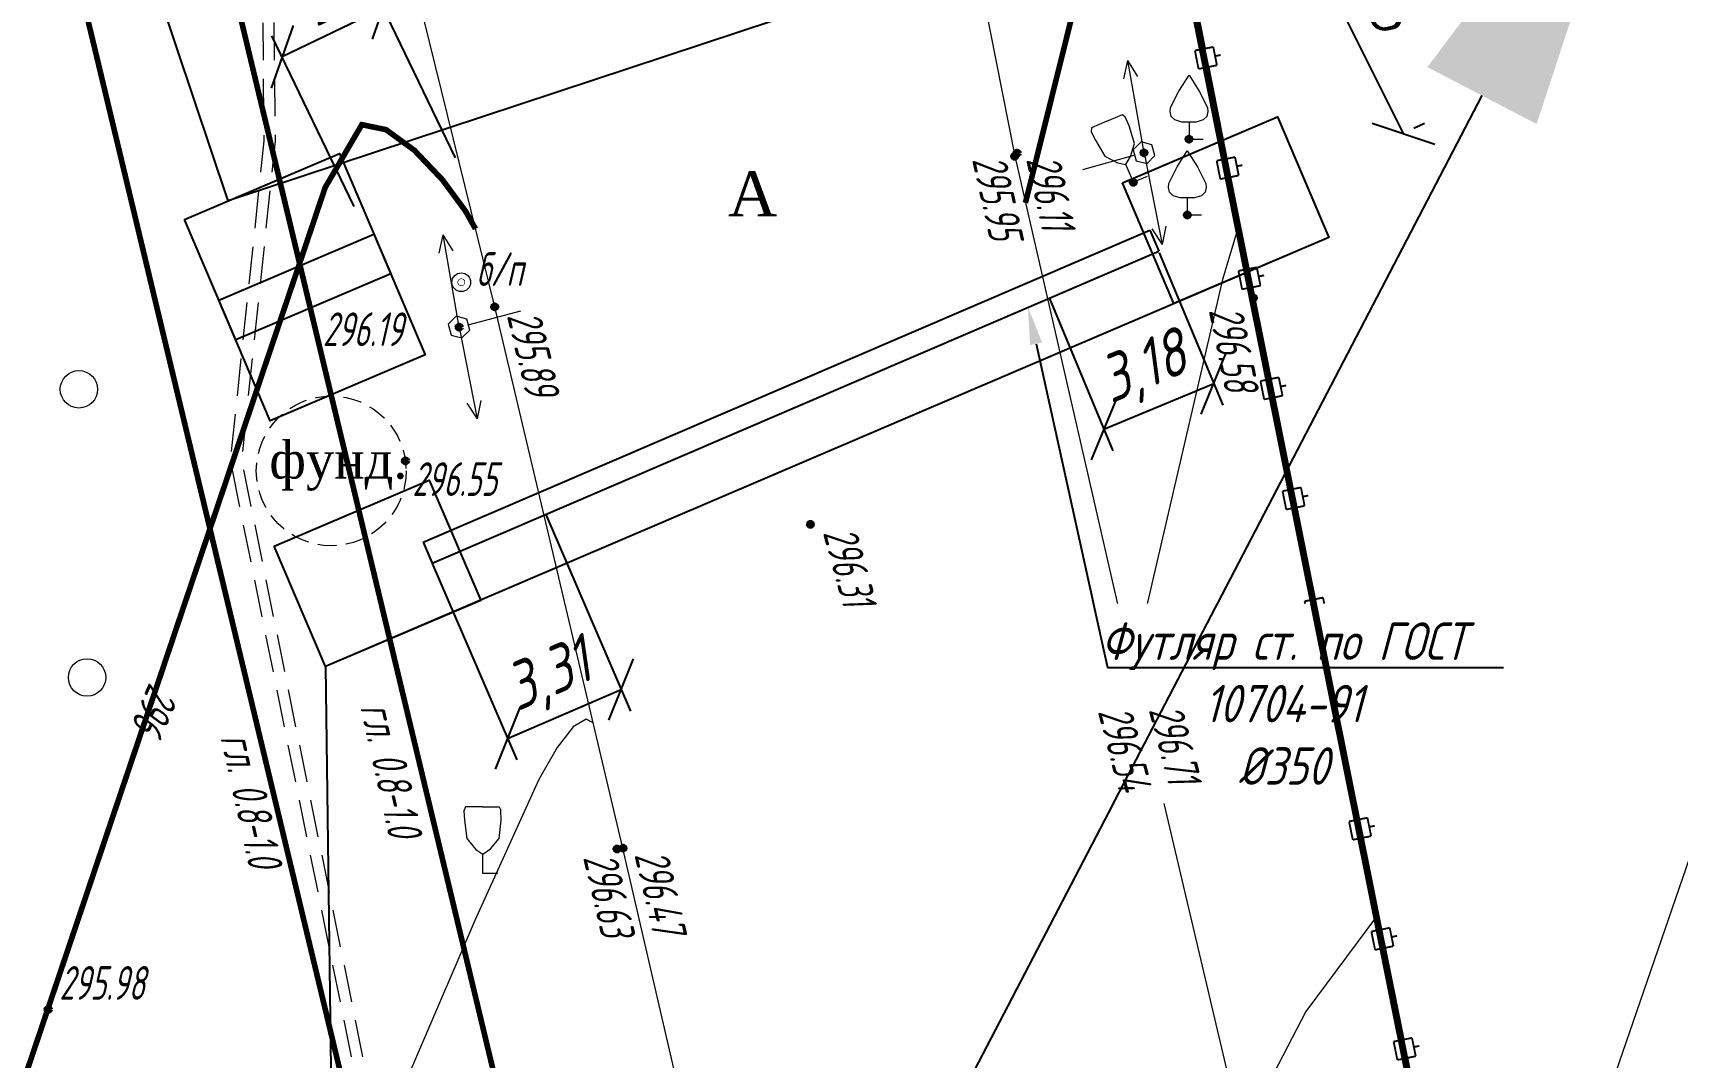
# Model space of a CAD drawing. Header units: metres. Extents: x 0 to 3282, y 0 to 1671.
# Drawn here: x 2087.04 to 2130.94, y 1303.75 to 1331.11 of the extents above; entities that cross this region are included whole.
import ezdxf
from ezdxf import colors
from ezdxf.entities.mleader import LeaderData, LeaderLine
from ezdxf.math import Vec2, Vec3

# ---------------------------------------------------------------- set-up
doc = ezdxf.new("R2010")
doc.units = ezdxf.units.M
doc.set_wipeout_variables(frame=1)
doc.linetypes.add('DASHED', pattern=[0.75, 0.5, -0.25])
doc.linetypes.add('DASHEDX2', pattern=[1.5, 1, -0.5])
for name, color, linetype, lineweight, transparency in [('31252100', 7, 'Continuous', 18, 0.65), ('51478210', 7, 'Continuous', 18, 0.65), ('51478610', 7, 'Continuous', 18, 0.65), ('71133200', 7, 'Continuous', 18, 0.65), ('71133300', 7, 'Continuous', 18, 0.65), ('82212100', 7, 'Continuous', 18, 0.65), ('CONTOURS-LABEL', 7, 'Continuous', 18, 0.65), ('GEO_POINTS', 7, 'Continuous', 18, 0.65), ('Otm', 7, 'Continuous', 18, 0.65), ('R_Поверхность4_CNT-MAJ', 7, 'Continuous', 18, 0.65), ('R_Поверхность4_CNT-MIN', 7, 'Continuous', 18, 0.65), ('R_Поверхность5_CNT-MAJ', 7, 'Continuous', 18, 0.65), ('R_Поверхность5_CNT-MIN', 7, 'Continuous', 18, 0.65), ('Sit', 7, 'Continuous', 18, 0.65), ('Text', 7, 'Continuous', 18, 0.65), ('Text_com', 7, 'Continuous', 18, 0.65), ('Us_znak', 7, 'Continuous', 18, 0.65)]:
    doc.layers.add(name, color=color, linetype=linetype, lineweight=lineweight, transparency=transparency)
doc.layers.add('НВ текст', color=213, linetype='Continuous', lineweight=13)
doc.styles.add('eskd', font='ESKD1.shx', dxfattribs={"width": 1.2, "oblique": 15})
doc.styles.get("Standard").update_dxf_attribs({"font": 'GOST_0.TTF', "oblique": 15})
doc.styles.add('style1', font='times.ttf', dxfattribs={"height": 1})
doc.linetypes.add('ПОДЗ_ЛИНИИ_СВЯЗИ', pattern='A,4.8,-0.2,[133,ltypeshp.shx,S=0.2,R=0,X=-0.2,Y=0],-0.2,4.8,-2', length=12)
doc.dimstyles.new('ISO-25', dxfattribs={"dimtxt": 2.5, "dimasz": 2.5, "dimexe": 1.25, "dimexo": 0.625, "dimtad": 1, "dimtxsty": 'Standard', "dimcen": 2.5, "dimadec": 0, "dimazin": 0, "dimtfac": 1, "dimtmove": 0, "dimatfit": 3, "dimfxl": 1, "dimarcsym": 0})
picture_1 = doc.add_image_def('image1.png', size_in_pixel=(630, 728))

# ---------------------------------------------------------------- blocks, each defined once
blk = doc.blocks.new('51478210')
for p, q in [((0.04899359573661854, 0.5110835899811494), (0.04899359573661854, 3.41108358998115)), ((-0.2510066929383727, 0.5170675899811492), (-0.551006692938373, -0.002547410018850726)), ((0.3489933070616269, 0.5170675899811492), (-0.2510066929383727, 0.5170675899811492)), ((0, 0.04999999999999982), (0.1000000000000001, 0.04999999999999982)), ((0, -0.04999999999999982), (0, 0.04999999999999982)), ((0.1000000000000001, 0.04999999999999982), (0.1000000000000001, -0.04999999999999982)), ((0.6489933070616272, -0.002547410018850726), (0.3489933070616269, 0.5170675899811492)), ((-0.551006692938373, -0.002547410018850726), (-0.2510066929383727, -0.5221634100188508)), ((-0.2510066929383727, -0.5221634100188508), (0.3489933070616269, -0.5221634100188508)), ((0.1000000000000001, -0.04999999999999982), (0, -0.04999999999999982)), ((0.3489933070616269, -0.5221634100188508), (0.6489933070616272, -0.002547410018850726))]:
    blk.add_line(p, q)
at = {"style": 'eskd', "oblique": 14.99997778074544}
blk.add_attdef('Z', (1.219461307061627, -0.8717234100188507), '', height=2, dxfattribs=at)
blk = doc.blocks.new('51478610')
at = {"style": 'eskd', "oblique": 14.99997778074544}
blk.add_attdef('Z', (1.107963238972067, -0.7778486796127226), '', height=2, dxfattribs=at)
at = {"color": 7}
blk.add_wipeout([(0.5, 0.04924570167858211), (0.4807852804032304, 0.14584462033754608), (0.4430942521080563, 0.23683881202754353), (0.3883753601944888, 0.31873142099205864), (0.3187314209920586, 0.3883753601944888), (0.2368388120275438, 0.4430942521080563), (0.1458446203375463, 0.48078528040323043), (0.04924570167858211, 0.5), (-0.04924570167858211, 0.5), (-0.1458446203375461, 0.48078528040323043), (-0.2368388120275435, 0.4430942521080563), (-0.3187314209920586, 0.3883753601944888), (-0.388375360194489, 0.3187314209920584), (-0.4430942521080565, 0.2368388120275433), (-0.4807852804032304, 0.14584462033754564), (-0.5, 0.049245701678581666), (-0.5, -0.049245701678582776), (-0.4807852804032302, -0.14584462033754697), (-0.4430942521080559, -0.23683881202754442), (-0.3883753601944884, -0.3187314209920593), (-0.3187314209920578, -0.3883753601944897), (-0.2368388120275426, -0.443094252108057), (-0.145844620337545, -0.4807852804032309), (-0.04924570167858078, -0.5000000000000001), (0.04924570167858366, -0.4999999999999998), (0.1458446203375476, -0.48078528040323), (0.2368388120275451, -0.4430942521080554), (0.31873142099206, -0.3883753601944877), (0.3883753601944901, -0.3187314209920571), (0.4430942521080572, -0.23683881202754176), (0.4807852804032311, -0.14584462033754408), (0.5, -0.04924570167857989)], dxfattribs=at)
at = {"color": 7, "const_width": 0.375}
blk.add_lwpolyline([(0.01250000000000018, 0.01250000000000018, 0.9999999999999999), (-0.01250000000000018, -0.01250000000000018, 0.9999999999999999), (0.01250000000000018, 0.01250000000000018)], format="xyb", close=True, dxfattribs=at)
blk.add_circle((0, 0), 0.5)
blk = doc.blocks.new('71133200')
for p, q in [((-0.9241449999999998, 3.560442), (-1.024145, 3.360442)), ((-0.02414499999999986, 3.560442), (-0.9241449999999998, 3.560442)), ((-0.02414499999999986, 3.560442), (0.875855, 3.560442)), ((0.875855, 3.560442), (0.9581639999999996, 3.395824)), ((-1.024145, 3.360442), (-0.977382, 2.864397)), ((-0.977382, 2.864397), (-0.8618989999999997, 1.88241)), ((0.8618990000000002, 1.88241), (0.9759740000000008, 2.864397)), ((0.9759740000000008, 2.864397), (0.9581639999999996, 3.395824)), ((-0.8618989999999997, 1.88241), (-0.3746159999999996, 1.28565)), ((0.4013749999999998, 1.321765000000001), (0.8618990000000002, 1.88241)), ((-0.3746159999999996, 1.28565), (0, 1.039723)), ((0, 1.039723), (0.4013749999999998, 1.321765000000001)), ((0, 0), (0, 1.039723)), ((0.7999999999999998, 0), (0, 0))]:
    blk.add_line(p, q)
at = {"style": 'eskd', "oblique": 14.99997778074544}
blk.add_attdef('Z', (1.873004, -0.2393559999999995), '', height=2, dxfattribs=at)
blk = doc.blocks.new('71133300')
for p, q in [((0, 0.9100000000000001), (0, 0)), ((0, 0), (0.7600000000000016, 0))]:
    blk.add_line(p, q)
blk.add_lwpolyline([(0, 0.9100000000000001), (-0.384999999999998, 0.9100000000000001), (-0.759999999999998, 1.03), (-0.9499999999999993, 1.21), (-1.009999999999998, 1.470000000000001), (-0.9899999999999984, 1.69), (-0.5399999999999991, 2.569999999999999), (0, 3.42), (0.5400000000000027, 2.569999999999999), (0.990000000000002, 1.69), (1.010000000000002, 1.470000000000001), (0.9500000000000011, 1.21), (0.7600000000000016, 1.03), (0.3850000000000016, 0.9100000000000001)], close=True)
at = {"style": 'eskd', "oblique": 15}
blk.add_attdef('Z', (1.770349589240578, -0.6904754853755968), '', height=2, dxfattribs=at)
blk = doc.blocks.new('31252100a')
blk.add_circle((0, 0), 1)
blk = doc.blocks.new('NAPR')
at = {"layer": 'Us_znak', "color": 0, "linetype": 'Continuous', "lineweight": -2}
for p, q in [((-0.190689736049535, 2.037790713467984), (0, 2.5)), ((0.1889376125436684, 2.037071734972415), (0, 2.500000000007276))]:
    blk.add_line(p, q, dxfattribs=at)
blk.add_lwpolyline([(0, 0), (0, 2.5)], dxfattribs=at)
blk = doc.blocks.new('*U92')
at = {"layer": '82212100', "linetype": 'Continuous', "ltscale": 0.5}
for points in [[(5192529.796207331, 4968935.040714191, 1), (5192529.805895425, 4968934.991661761, 1)], [(5192530.377492953, 4968932.097568421, 1), (5192530.387181047, 4968932.04851599, 1)], [(5192530.958778575, 4968929.15442265, 1), (5192530.968466669, 4968929.10537022, 1)], [(5192531.547182607, 4968926.212693791, 1), (5192531.557016389, 4968926.16367036, 1)], [(5192532.137209624, 4968923.271287984, 1), (5192532.147043407, 4968923.222264553, 1)], [(5192532.727236641, 4968920.329882178, 1), (5192532.737070424, 4968920.280858747, 1)], [(5192533.318436982, 4968917.388712814, 1), (5192533.328357682, 4968917.3397069, 1)], [(5192533.913678946, 4968914.448357902, 1), (5192533.923599645, 4968914.399351988, 1)], [(5192534.508920911, 4968911.50800299, 1), (5192534.51884161, 4968911.458997075, 1)], [(5192535.104162876, 4968908.567648079, 1), (5192535.114083576, 4968908.518642165, 1)]]:
    blk.add_hatch(color=256, dxfattribs=at).paths.add_polyline_path(points, flags=0)
for points in [[(5192529.752610912, 4968935.261450127, 0.1, 0.1, 0), (5192529.53765999, 4968936.34978239, 0.1, 0.1, 0), (5192530.914453664, 4968936.545561765, 0, 0, 0)], [(5192530.333896534, 4968932.318304357, 0.1, 0.1, 0), (5192529.849491849, 4968934.770925832, 0.1, 0.1, 0)], [(5192530.915182156, 4968929.375158587, 0.1, 0.1, 0), (5192530.430777472, 4968931.827780061, 0.1, 0.1, 0)], [(5192531.502930583, 4968926.433299229, 0.1, 0.1, 0), (5192531.06670392, 4968928.6079787, 0.1, 0.1, 0), (5192531.012063093, 4968928.884634292, 0, 0, 0)], [(5192532.092957601, 4968923.491893423, 0.1, 0.1, 0), (5192531.60126842, 4968925.943064928, 0.1, 0.1, 0)], [(5192532.682984618, 4968920.550487616, 0.1, 0.1, 0), (5192532.191295438, 4968923.001659121, 0.1, 0.1, 0)], [(5192533.273793838, 4968917.609239436, 0.1, 0.1, 0), (5192533.18451203, 4968918.05027051, 0.1, 0.1, 0), (5192532.781322454, 4968920.060253316, 0, 0, 0)], [(5192533.869035803, 4968914.668884525, 0.1, 0.1, 0), (5192533.373000832, 4968917.119180284, 0.1, 0.1, 0)], [(5192534.464277768, 4968911.728529613, 0.1, 0.1, 0), (5192533.968242797, 4968914.178825373, 0.1, 0.1, 0)], [(5192535.059519731, 4968908.788174703, 0.1, 0.1, 0), (5192534.563484761, 4968911.238470462, 0.1, 0.1, 0)], [(5192535.654761696, 4968905.847819791, 0.1, 0.1, 0), (5192535.158726726, 4968908.298115551, 0.1, 0.1, 0)]]:
    blk.add_lwpolyline(points, format="xyseb", dxfattribs=at)
at = {"layer": '82212100', "linetype": 'Continuous', "ltscale": 0.5, "const_width": 0.05}
for points in [[(5192529.507348762, 4968935.213009655), (5192529.997873058, 4968935.309890592)], [(5192529.604229699, 4968934.72248536), (5192529.507348762, 4968935.213009655)], [(5192529.997873058, 4968935.309890592), (5192530.094753995, 4968934.819366297)], [(5192530.046313526, 4968935.064628445), (5192530.193470814, 4968935.093692726)], [(5192530.094753995, 4968934.819366297), (5192529.604229699, 4968934.72248536)], [(5192530.088634384, 4968932.269863885), (5192530.57915868, 4968932.366744822)], [(5192530.57915868, 4968932.366744822), (5192530.676039617, 4968931.876220526)], [(5192530.185515321, 4968931.779339589), (5192530.088634384, 4968932.269863885)], [(5192530.676039617, 4968931.876220526), (5192530.185515321, 4968931.779339589)], [(5192530.627599148, 4968932.121482674), (5192530.774756436, 4968932.150546955)], [(5192530.669920006, 4968929.326718114), (5192531.160444302, 4968929.423599051)], [(5192530.766800943, 4968928.836193819), (5192530.669920006, 4968929.326718114)], [(5192531.160444302, 4968929.423599051), (5192531.257325239, 4968928.933074756)], [(5192531.257325239, 4968928.933074756), (5192530.766800943, 4968928.836193819)], [(5192531.20888477, 4968929.178336903), (5192531.356042058, 4968929.207401184)], [(5192531.257813429, 4968926.384130308), (5192531.748047731, 4968926.482468144)], [(5192531.356151265, 4968925.893896007), (5192531.257813429, 4968926.384130308)], [(5192531.748047731, 4968926.482468144), (5192531.846385567, 4968925.992233843)], [(5192531.797216648, 4968926.237350994), (5192531.944286939, 4968926.266852344)], [(5192531.846385567, 4968925.992233843), (5192531.356151265, 4968925.893896007)], [(5192531.847840447, 4968923.442724502), (5192532.338074748, 4968923.541062337)], [(5192532.338074748, 4968923.541062337), (5192532.436412584, 4968923.050828036)], [(5192531.946178283, 4968922.9524902), (5192531.847840447, 4968923.442724502)], [(5192532.387243666, 4968923.295945187), (5192532.534313956, 4968923.325446538)], [(5192532.436412584, 4968923.050828036), (5192531.946178283, 4968922.9524902)], [(5192532.437867464, 4968920.501318695), (5192532.928101765, 4968920.599656531)], [(5192532.536205299, 4968920.011084394), (5192532.437867464, 4968920.501318695)], [(5192532.928101765, 4968920.599656531), (5192533.026439601, 4968920.109422229)], [(5192533.026439601, 4968920.109422229), (5192532.536205299, 4968920.011084394)], [(5192532.977270682, 4968920.35453938), (5192533.124340973, 4968920.384040731)], [(5192533.028764259, 4968917.559635935), (5192533.51882341, 4968917.65884293)], [(5192533.127971253, 4968917.069576784), (5192533.028764259, 4968917.559635935)], [(5192533.51882341, 4968917.65884293), (5192533.618030405, 4968917.168783778)], [(5192533.568426908, 4968917.413813354), (5192533.715444653, 4968917.443575452)], [(5192533.618030405, 4968917.168783778), (5192533.127971253, 4968917.069576784)], [(5192533.624006223, 4968914.619281024), (5192534.114065374, 4968914.718488018)], [(5192533.723213217, 4968914.129221872), (5192533.624006223, 4968914.619281024)], [(5192534.114065374, 4968914.718488018), (5192534.213272369, 4968914.228428867)], [(5192534.163668872, 4968914.473458442), (5192534.310686617, 4968914.50322054)], [(5192534.213272369, 4968914.228428867), (5192533.723213217, 4968914.129221872)], [(5192534.219248188, 4968911.678926111), (5192534.709307339, 4968911.778133105)], [(5192534.318455182, 4968911.18886696), (5192534.219248188, 4968911.678926111)], [(5192534.709307339, 4968911.778133105), (5192534.808514333, 4968911.288073954)], [(5192534.808514333, 4968911.288073954), (5192534.318455182, 4968911.18886696)], [(5192534.758910837, 4968911.533103529), (5192534.905928582, 4968911.562865628)], [(5192534.814490153, 4968908.738571201), (5192535.304549305, 4968908.837778195)], [(5192534.913697148, 4968908.248512049), (5192534.814490153, 4968908.738571201)], [(5192535.304549305, 4968908.837778195), (5192535.403756299, 4968908.347719043)], [(5192535.354152802, 4968908.592748619), (5192535.501170548, 4968908.622510717)], [(5192535.403756299, 4968908.347719043), (5192534.913697148, 4968908.248512049)]]:
    blk.add_lwpolyline(points, dxfattribs=at)
blk = doc.blocks.new('_None')
blk = doc.blocks.new('_Oblique')
at = {"color": 0, "linetype": 'ByBlock', "lineweight": -2}
blk.add_line((-0.5, -0.5), (0.5, 0.5), dxfattribs=at)
blk = doc.blocks.new('*D167')
at = {"color": 0, "lineweight": -2, "transparency": 16777216}
for p, q in [((2123.637062059122, 1328.418721859123), (2120.171821759729, 1335.360478514328)), ((2120.451421033016, 1335.500051063122), (2120.731020306305, 1335.639623611917)), ((2123.916661332409, 1328.558294407917), (2124.196260605698, 1328.697866956712))]:
    blk.add_line(p, q, dxfattribs=at)
at = {"layer": 'Defpoints', "color": 0, "transparency": 16777216}
for p in [(2120.171821759729, 1335.360478514327), (2120.171821759729, 1335.360478514328), (2123.637062059121, 1328.418721859123)]:
    blk.add_point(p, dxfattribs=at)
at = {"color": 0, "lineweight": -2, "transparency": 16777216, "xscale": 1.25, "yscale": 1.25, "zscale": 1.25}
for p, rotation in [((2120.171821759729, 1335.360478514328), 116.5278110175892), ((2123.637062059122, 1328.418721859123), 296.5278110175892)]:
    blk.add_blockref('_Oblique', p, dxfattribs=dict(at, rotation=rotation))
at = {"color": 0, "transparency": 16777216, "insert": (2122.827119511275, 1332.350189597747), "char_height": 1.25, "attachment_point": 5, "rotation": 296.52781101758916}
blk.add_mtext('7,76', dxfattribs=at)
blk = doc.blocks.new('*D175')
at = {"color": 0, "lineweight": -2, "transparency": 16777216}
for p, q in [((2100.736805924216, 1318.24119548181), (2102.99179059586, 1312.991875526546)), ((2097.69987852361, 1316.936602735392), (2099.954863195253, 1311.687282780128)), ((2099.70817609781, 1312.261539234994), (2102.745103498416, 1313.566131981412))]:
    blk.add_line(p, q, dxfattribs=at)
at = {"layer": 'Defpoints', "color": 0, "transparency": 16777216}
for p in [(2100.613462375495, 1318.528323709243), (2097.576534974888, 1317.223730962825), (2102.745103498416, 1313.566131981412)]:
    blk.add_point(p, dxfattribs=at)
at = {"color": 0, "lineweight": -2, "transparency": 16777216, "xscale": 1.25, "yscale": 1.25, "zscale": 1.25}
for p, rotation in [((2102.745103498416, 1313.566131981412), 23.24722498119545), ((2099.70817609781, 1312.261539234994), 203.2472249811954)]:
    blk.add_blockref('_Oblique', p, dxfattribs=dict(at, rotation=rotation))
at = {"color": 0, "transparency": 16777216, "insert": (2100.819606087332, 1313.861358758732), "char_height": 1.25, "attachment_point": 5, "rotation": 23.24722498119546}
blk.add_mtext('3,31', dxfattribs=at)
blk = doc.blocks.new('*D176')
at = {"color": 0, "lineweight": -2, "transparency": 16777216}
for p, q in [((2117.114502441212, 1325.23616685226), (2118.807887748851, 1321.163283421866)), ((2114.17908708202, 1324.015707360594), (2115.872472389659, 1319.9428239302)), ((2115.632528457868, 1320.519930427821), (2118.56794381706, 1321.740389919488))]:
    blk.add_line(p, q, dxfattribs=at)
at = {"layer": 'Defpoints', "color": 0, "transparency": 16777216}
for p in [(2116.994530475316, 1325.524720101071), (2114.059115116124, 1324.304260609405), (2118.56794381706, 1321.740389919488)]:
    blk.add_point(p, dxfattribs=at)
at = {"color": 0, "lineweight": -2, "transparency": 16777216, "xscale": 1.25, "yscale": 1.25, "zscale": 1.25}
for p, rotation in [((2118.56794381706, 1321.740389919488), 22.57610643553231), ((2115.632528457868, 1320.519930427821), 202.5761064355323)]:
    blk.add_blockref('_Oblique', p, dxfattribs=dict(at, rotation=rotation))
at = {"color": 0, "transparency": 16777216, "insert": (2116.704328650009, 1322.08238589473), "char_height": 1.25, "attachment_point": 5, "rotation": 22.57610643553232}
blk.add_mtext('3,18', dxfattribs=at)
blk = doc.blocks.new('*D180')
at = {"color": 0, "lineweight": -2, "transparency": 16777216}
for p, q in [((2098.320185986775, 1327.772391403231), (2096.123065924853, 1332.334121063304)), ((2096.394274006791, 1331.771030327905), (2093.691438476888, 1330.46923153461)), ((2095.617350456873, 1326.470592609935), (2093.420230394951, 1331.032322270008))]:
    blk.add_line(p, q, dxfattribs=at)
at = {"layer": 'Defpoints', "color": 0, "transparency": 16777216}
for p in [(2093.691438476888, 1330.46923153461), (2098.455790027744, 1327.490846035532), (2095.752954497842, 1326.189047242236)]:
    blk.add_point(p, dxfattribs=at)
at = {"color": 0, "lineweight": -2, "transparency": 16777216, "xscale": 1.25, "yscale": 1.25, "zscale": 1.25}
for p, rotation in [((2096.394274006791, 1331.771030327905), 25.71741404663183), ((2093.691438476888, 1330.46923153461), 205.7174140466318)]:
    blk.add_blockref('_Oblique', p, dxfattribs=dict(at, rotation=rotation))
at = {"color": 0, "transparency": 16777216, "insert": (2094.636044118933, 1331.964767034355), "char_height": 1.25, "attachment_point": 5, "rotation": 25.717414046631802}
blk.add_mtext('3', dxfattribs=at)

msp = doc.modelspace()

# ---------------------------------------------------------------- hatches: boundary and pattern name
at = {"layer": 'Sit'}
h = msp.add_hatch(color=256, dxfattribs=at)
h.dxf.hatch_style = 1
edge = h.paths.add_edge_path()
edge.add_arc((2120.312470945511, 1313.598262447364), 0.1921041662362242, 0, 360)
h = msp.add_hatch(color=256, dxfattribs=at)
h.dxf.hatch_style = 1
edge = h.paths.add_edge_path()
edge.add_arc((2117.892428426053, 1313.126181077643), 0.1921041662362242, 0, 360)

# ---------------------------------------------------------------- linework, layer by layer
at = {"color": 192, "linetype": 'ПОДЗ_ЛИНИИ_СВЯЗИ', "lineweight": 60, "ltscale": 0.4, "const_width": 0.15, "elevation": 294.9265908154, "flags": 128}
msp.add_lwpolyline([(2082.814823288451, 1374.642733858398), (2087.359209105353, 1353.294191616087), (2107.579156009461, 1268.983132926247), (2112.600416801851, 1247.680933836347)], dxfattribs=at)
at = {"color": 192, "linetype": 'ПОДЗ_ЛИНИИ_СВЯЗИ', "lineweight": 60, "ltscale": 0.4, "const_width": 0.15, "flags": 128}
msp.add_lwpolyline([(2078.904087712038, 1373.881224233157), (2083.44847352894, 1352.532681990846), (2103.668420433048, 1268.221623301006), (2108.689681225437, 1246.919424211106)], dxfattribs=at)
at = {"layer": 'GEO_POINTS', "lineweight": 60}
for centre in [(2117.908509765733, 1328.269984687178, 296.4315425766), (2113.254808736015, 1327.810944097548, 295.9499062828), (2113.318577665817, 1327.89537247686, 296.1127269723), (2116.707348605599, 1327.904583657592, 296.7255538982), (2116.423803325723, 1327.115909067414, 296.5120855312), (2117.863547065276, 1326.243337687536, 296.2846578742), (2098.427115705776, 1324.437470257713, 295.9981685655), (2099.368200385924, 1323.787164367235, 295.8878357154), (2119.625719605926, 1324.030274237006, 296.58130989), (2098.416825725678, 1323.247928817256, 296.1927106853), (2096.98381314611, 1319.674673197291, 296.5542680382), (2107.798793635312, 1317.980018337688, 296.3128517768), (2120.312470945511, 1313.598262447364, 296.8343285475), (2121.743527716007, 1313.472566047183, 296.8033530353), (2116.622238015737, 1313.129338996916, 296.5429983598), (2116.668115785326, 1313.134881167172, 296.7149383988), (2117.892428426053, 1313.126181077643, 296.7371583495), (2102.635285795647, 1309.304237567319, 296.6279216785), (2102.792538025397, 1309.325913517236, 296.4667434279), (2087.442241095919, 1305.018850896939, 295.9782716749)]:
    msp.add_circle(centre, 0.06, dxfattribs=at)
at = {"layer": 'R_Поверхность4_CNT-MAJ', "color": 32, "const_width": 0.15, "elevation": 296, "flags": 128}
msp.add_lwpolyline([(2121.195912188831, 1357.535414818174), (2118.552276354264, 1354.113264301292), (2117.203332982938, 1352.128537675797), (2116.185174025576, 1350.381176691002), (2115.800138700734, 1349.596508313402), (2115.497799479384, 1348.871181347839), (2115.278156363386, 1348.205195791519), (2115.141209349017, 1347.598551645375), (2115.241311307046, 1346.742004976108), (2115.625533365625, 1346.089338378481), (2115.888152357172, 1345.307633938699), (2115.853981268573, 1344.502482139937), (2115.6901738392, 1343.573032558395), (2115.01710142659, 1340.538869732491), (2114.930916546825, 1339.612201638951), (2114.988144583981, 1338.765942404478), (2115.465814358536, 1336.386915819219), (2115.507832312937, 1335.505916044547), (2115.44545950273, 1334.715303430765), (2115.143715340625, 1333.001198012813), (2113.540184098277, 1326.566740275792)], dxfattribs=at)
at = {"layer": 'R_Поверхность4_CNT-MIN', "color": 32, "flags": 128}
for points, elevation in [([(2119.243189647775, 1325.967087028048), (2118.805174782853, 1324.517207604333), (2116.393937725555, 1314.124702054507)], 296.5), ([(2122.945145479384, 1307.536857706926), (2121.03022865856, 1304.966366753413), (2119.321198351662, 1301.665932571947)], 297)]:
    msp.add_lwpolyline(points, dxfattribs=dict(at, elevation=elevation))
at = {"layer": 'R_Поверхность5_CNT-MAJ', "color": 32, "elevation": 296, "flags": 128}
msp.add_lwpolyline([(2098.854713682997, 1325.871523965581, 0.15, 0.15, 0), (2098.585583955962, 1326.351242281928, 0.15, 0.15, 0), (2097.968176877107, 1327.187788444071, 0.15, 0.15, 0), (2097.221385572087, 1327.972349040641, 0.15, 0.15, 0), (2096.465010544266, 1328.522482711322, 0.15, 0.15, 0), (2095.818852298874, 1328.655748095794, 0.15, 0.15, 0), (2094.840545484777, 1326.975806177094, 0.15, 0.15, 0), (2085.218964048642, 1298.463687884121, 0.15, 0.15, 0)], format="xyseb", dxfattribs=at)
at = {"layer": 'R_Поверхность5_CNT-MIN', "color": 32, "elevation": 296.5, "flags": 128}
msp.add_lwpolyline([(2101.999375677648, 1312.675501344225), (2101.810271029341, 1312.777093388571), (2101.459691613893, 1312.571128690115), (2101.035611791517, 1312.015046106151), (2100.549636891093, 1311.164127409889), (2098.836394991707, 1307.395172354265), (2095.826254126597, 1300.376490312128)], dxfattribs=at)
at = {"layer": 'Sit', "flags": 128}
for points, elevation in [([(2107.963349098321, 1376.333877324558), (2108.206315685976, 1366.150095537736), (2108.45703292543, 1358.479160977027), (2110.42741611598, 1342.132662437356), (2113.254808736015, 1327.810944097548), (2116.622238015737, 1313.129338996916), (2120.377313265558, 1297.180251797161), (2123.491424296032, 1284.085974697455), (2126.35013971569, 1272.083733656875), (2128.518843655455, 1262.523717186845)], 294.4317454962), ([(2114.311497935075, 1260.896863219759), (2110.199598715622, 1278.015190056956), (2106.683415685761, 1292.368395537569), (2105.644060815665, 1296.975595497026), (2102.792538025397, 1309.325913517236), (2099.368200385924, 1323.787164367235), (2095.406643515434, 1339.8680269173), (2092.076826785672, 1354.302750557161), (2088.958107835594, 1367.566018887295), (2088.131375896725, 1372.001402569435)], 298.2094188565), ([(2143.051128887552, 1343.309155201039), (2098.960001442562, 1215.15603755737)], 295.5732872347), ([(2117.892428426053, 1313.126181077643), (2120.312470945511, 1313.598262447364)], 296.7371583495)]:
    msp.add_lwpolyline(points, dxfattribs=dict(at, elevation=elevation))
at = {"layer": 'Sit', "linetype": 'DASHEDX2', "elevation": 295.765609572, "flags": 128}
for points in [[(2093.124424207936, 1335.87769732388), (2093.204861569199, 1328.228076648398), (2092.303948190044, 1319.682730135939), (2099.591533904876, 1283.753072212881), (2104.43555436002, 1253.510444866924)], [(2093.424407623689, 1335.880851711578), (2093.505027438495, 1328.213879557758), (2092.607131449487, 1319.697153601295), (2099.886778427269, 1283.80663568104), (2104.730028659086, 1253.568817077636)]]:
    msp.add_lwpolyline(points, dxfattribs=at)
at = {"layer": 'Sit', "linetype": 'DASHED'}
msp.add_circle((2095.001787649448, 1319.407138281002, 296.5542680382), 2, dxfattribs=at)
at = {"layer": 'Sit'}
for centre in [(2120.312470945511, 1313.598262447364, 296.8343285475), (2117.892428426053, 1313.126181077643, 296.7371583495)]:
    msp.add_circle(centre, 0.1921041662362242, dxfattribs=at)

# ---------------------------------------------------------------- block references
at = {"layer": '31252100', "color": 7, "xscale": 0.5, "yscale": 0.5, "zscale": 0.5}
for p in [(2088.265276203844, 1321.585437355994), (2088.482234419304, 1313.88836941073)]:
    msp.add_blockref('31252100a', p, dxfattribs=at)
at = {"layer": '51478210', "color": 7, "xscale": 0.4999999999999997, "yscale": 0.4999999999999997, "zscale": 0.4999999999999997}
for p, rotation in [((2116.714687271956, 1327.881513740367, 296.7255538982), 105.3559912080738), ((2098.409748740475, 1323.271080330445, 296.1927106853), 284.7072490248933)]:
    msp.add_blockref('51478210', p, dxfattribs=dict(at, rotation=rotation))
at = {"layer": '71133200', "color": 7, "xscale": 0.5, "yscale": 0.5, "zscale": 0.5, "rotation": 22.97104933810616}
msp.add_blockref('71133200', (2116.423803325723, 1327.115909067414, 296.5120855312), dxfattribs=at)
at = {"layer": '71133200', "color": 7, "xscale": 0.5, "yscale": 0.5, "zscale": 0.5}
msp.add_blockref('71133200', (2099.0534590259, 1308.648205440923, 296.4667434279), dxfattribs=at)
at = {"layer": '71133300', "color": 7, "xscale": 0.5, "yscale": 0.5, "zscale": 0.5}
for p in [(2117.908509765733, 1328.269984687178, 296.4315425766), (2117.863547065276, 1326.243337687536, 296.2846578742)]:
    msp.add_blockref('71133300', p, dxfattribs=at)
at = {"layer": '82212100', "color": 7}
msp.add_blockref('*U92', (-5190411.440984314, -4967604.577704463), dxfattribs=at)
at = {"layer": 'Sit', "color": 7, "linetype": 'Continuous', "xscale": -1, "rotation": 9.875218082811275}
msp.add_blockref('NAPR', (2116.70734860653, 1327.904583650141, 296.7255538982), dxfattribs=at)
at = {"layer": 'Sit', "color": 7, "linetype": 'Continuous', "rotation": 191.202181379012}
for p in [(2116.707348605599, 1327.904583655729, 296.7255538982), (2098.416825725678, 1323.247928815394, 296.1927106853)]:
    msp.add_blockref('NAPR', p, dxfattribs=at)

# ---------------------------------------------------------------- texts
at = {"layer": 'CONTOURS-LABEL', "color": 32, "oblique": 13, "width": 0.8}
msp.add_text('296', height=0.9, rotation=246.5832406188857, dxfattribs=at).set_placement((2090.15199191587, 1313.778432024143, 296))
at = {"layer": 'Otm', "oblique": 13, "width": 0.8}
for s, height, rotation, p in [('295.95', 0.9, 282.3755988914821, (2112.11327967232, 1327.725998714066, 295.9499062828)), ('296.11', 0.9, 282.3755988914821, (2113.557117961328, 1327.729370884097, 296.1127269723)), ('295.89', 0.8999999999999999, 283.3219221806496, (2099.690330610591, 1323.555146871566, 295.8878357154)), ('296.58', 0.9, 281.3426283551299, (2118.434089779835, 1323.69795191983, 296.58130989)), ('296.31', 0.8999999999999999, 285.151295894636, (2108.128166413847, 1317.75840251284, 296.3128517768)), ('296.54', 0.9, 284.5439916541958, (2115.470270211789, 1312.980905471801, 296.5429983598)), ('296.71', 0.9, 284.5439916541958, (2116.8293146733, 1313.024438484072, 296.7149383988)), ('296.80', 0.9, 281.4442286713678, (2120.586409071441, 1312.854952608666, 296.8033530353)), ('296.63', 0.9, 283.0140390914631, (2101.72598823158, 1309.079661474063, 296.63)), ('296.47', 0.9, 283.0140390914631, (2103.094551239144, 1309.152066672652, 296.4667434279))]:
    msp.add_text(s, height=height, rotation=rotation, dxfattribs=at).set_placement(p)
for s, p in [('296.19', (2094.778504984434, 1322.740705754108, 296.1927106853)), ('296.55', (2097.170464959908, 1318.737925026066, 296.5542680382)), ('295.98', (2087.742241095732, 1305.278850897646, 295.9782716749))]:
    msp.add_text(s, height=0.9, dxfattribs=at).set_placement(p)
at = {"layer": 'Text', "style": 'style1'}
for s, height, p in [('А', 1.2, (2105.60030115487, 1326.210439804441, -0.5561781805000123)), ('фунд.', 0.9999999999999999, (2093.349234564211, 1319.202481951996, 286.0079253403))]:
    msp.add_text(s, height=height, dxfattribs=at).set_placement(p)
at = {"layer": 'Text_com', "oblique": 13, "width": 0.8}
msp.add_text('б/п', height=0.9, dxfattribs=at).set_placement((2098.879500333201, 1324.347441844142, -300.8489948244))
for p in [(2095.771986231189, 1313.095796735457, 568.0070912974), (2092.038095833715, 1312.2833828651, 568.0070912974)]:
    msp.add_text('гл. 0.8-1.0', height=0.8999999999999996, rotation=282.4011847207921, dxfattribs=at).set_placement(p)

# ---------------------------------------------------------------- pictures from other files: only their frames are drawn
image = msp.add_image(picture_1, insert=(1887.613462720675, 1279.374841831226, 287.325818217655), size_in_units=(256.8328131852905, 296.7845841252246), rotation=1.5196020492803057, dxfattribs=dict(fade=50))
image.dxf.flags = 15

# ---------------------------------------------------------------- next in the draw order: block references
at = {"layer": '51478610', "color": 7, "xscale": 0.5, "yscale": 0.5, "zscale": 0.5}
msp.add_blockref('51478610', (2098.475644983332, 1324.445318425505), dxfattribs=at)

# ---------------------------------------------------------------- next in the draw order: leaders
at = {"layer": 'НВ текст', "color": 0, "ltscale": 100}
ml = msp.add_multileader_mtext('Standard', dxfattribs=at)
ml.set_content('Рабочий котлован 4,5х6,0*\\P(размеры уточняются после выбора оборудования)')
ml.set_leader_properties()
ml.build(insert=Vec2(0, 0))
ml.multileader.update_dxf_attribs({"has_dogleg": 0, "text_left_attachment_type": 6, "text_right_attachment_type": 6, "dogleg_length": 1, "arrow_head_size": 2})
ctx = ml.context
ctx.base_point, ctx.char_height, ctx.arrow_head_size, ctx.landing_gap_size, ctx.plane_origin = Vec3(2058.461727427769, 1344.846600994277, 295.4398565943), 1, 2, 1, Vec3(10417.93888049187, -5606.229498152939, 295.4398565943)
ctx.left_attachment, ctx.right_attachment, ctx.text_align_type = 6, 6, 1
notes = []
notes.append((ctx, [(0, (1, 1, 0), (2087.132441713483, 1344.846600994277, 295.4398565943), (-1, 0), 1, [(1, [(2119.11956061339, 1335.502391394212, 295.4398565943), (2092.250782833125, 1326.623505972273, 295.4398565943)], 0, [])])]))
ctx.mtext.insert, ctx.mtext.width, ctx.mtext.defined_height, ctx.mtext.alignment, ctx.mtext.flow_direction = Vec3(2072.297084570626, 1346.131600994277, 295.4398565943), 33.34240110496648, 4.033057410182663, 2, 5
ctx.mtext.has_bg_fill, ctx.mtext.bg_color, ctx.mtext.bg_scale_factor, ctx.mtext.bg_transparency, ctx.mtext.use_window_bg_color = 1, -1027028792, 1.5, 0, 1
for ctx, leaders in notes:
    for number, flags, end, landing, length, lines in leaders:
        leader = LeaderData()
        leader.index, (leader.has_last_leader_line, leader.has_dogleg_vector, leader.attachment_direction) = number, flags
        leader.last_leader_point, leader.dogleg_vector, leader.dogleg_length = Vec3(end), Vec3(landing), length
        for number, points, colour, breaks in lines:
            line = LeaderLine()
            line.index, line.vertices, line.color, line.breaks = number, Vec3.list(points), colors.encode_raw_color(colour), breaks
            leader.lines.append(line)
        ctx.leaders.append(leader)

# ---------------------------------------------------------------- next in the draw order: linework, layer by layer
msp.add_lwpolyline([(2116.129799716864, 1327.098405850105), (2120.269921018471, 1328.861753690997), (2121.64141378361, 1325.641659345303), (2117.501292482003, 1323.878311504411)], close=True)

# ---------------------------------------------------------------- next in the draw order: block references
at = {"layer": 'Sit', "color": 7, "linetype": 'Continuous', "xscale": -1, "rotation": 9.875218082811275}
msp.add_blockref('NAPR', (2098.416825726609, 1323.247928809806, 296.1927106853), dxfattribs=at)

# ---------------------------------------------------------------- next in the draw order: dimensions: what is measured, and where the dimension line sits
for p1, p2, distance, picture, middle in [((2123.637062059121, 1328.418721859123), (2120.171821759729, 1335.360478514327), -4.0662100105075976e-13, '*D167', (2122.827119511275, 1332.350189597747)), ((2098.455790027744, 1327.490846035532), (2095.752954497842, 1326.189047242236), -4.750771082817419, '*D180', (2094.636044118933, 1331.964767034355))]:
    dim = msp.add_aligned_dim(p1=p1, p2=p2, distance=distance, dimstyle='ISO-25', override={"dimscale": 0.5, "dimblk1": 'Oblique', "dimblk2": 'Oblique', "dimsah": 1})
    dim.commit()
    dim.dimension.update_dxf_attribs({"geometry": picture, "text_midpoint": middle})

# ---------------------------------------------------------------- next in the draw order: leaders
at = {"layer": 'НВ текст', "color": 0, "ltscale": 100}
ml = msp.add_multileader_mtext('Standard', dxfattribs=at)
ml.set_content('Рабочий котлован 4,5х3,5*\\P(размеры уточняются после выбора оборудования)')
ml.set_leader_properties()
ml.set_arrow_properties(name='NONE')
ml.build(insert=Vec2(0, 0))
ml.multileader.update_dxf_attribs({"has_dogleg": 0, "text_left_attachment_type": 6, "text_right_attachment_type": 6, "dogleg_length": 1, "arrow_head_size": 2})
ctx = ml.context
ctx.base_point, ctx.char_height, ctx.arrow_head_size, ctx.landing_gap_size, ctx.plane_origin = Vec3(2067.473101080586, 1291.380278510035), 1, 2, 1, Vec3(10417.24521706796, -5623.142562698567)
ctx.left_attachment, ctx.right_attachment, ctx.text_align_type = 6, 6, 1
notes = []
notes.append((ctx, [(0, (1, 1, 0), (2096.143815366301, 1291.380278510035), (-1, 0), 1, [(1, [(2120.915804648445, 1325.332610114951), (2094.853079633066, 1314.179472979743)], 0, [])])]))
ctx.mtext.insert, ctx.mtext.width, ctx.mtext.defined_height, ctx.mtext.alignment, ctx.mtext.flow_direction = Vec3(2081.308458223443, 1292.665278510035), 33.33153442720914, 9.875620504210245, 2, 5
ctx.mtext.has_bg_fill, ctx.mtext.bg_color, ctx.mtext.bg_scale_factor, ctx.mtext.bg_transparency, ctx.mtext.use_window_bg_color = 1, -1027028792, 1.5, 0, 1
for ctx, leaders in notes:
    for number, flags, end, landing, length, lines in leaders:
        leader = LeaderData()
        leader.index, (leader.has_last_leader_line, leader.has_dogleg_vector, leader.attachment_direction) = number, flags
        leader.last_leader_point, leader.dogleg_vector, leader.dogleg_length = Vec3(end), Vec3(landing), length
        for number, points, colour, breaks in lines:
            line = LeaderLine()
            line.index, line.vertices, line.color, line.breaks = number, Vec3.list(points), colors.encode_raw_color(colour), breaks
            leader.lines.append(line)
        ctx.leaders.append(leader)

# ---------------------------------------------------------------- next in the draw order: linework, layer by layer
for p, q in [((2097.456288842535, 1317.503648795135), (2116.859587410114, 1325.838850539909)), ((2116.859587410114, 1325.838850539909), (2117.100079674465, 1325.279014875704)), ((2097.696781111217, 1316.94381312085), (2117.100079674465, 1325.279014875704)), ((2097.456288842535, 1317.503648795135), (2097.696781111362, 1316.943813120913))]:
    msp.add_line(p, q)
for points in [[(2091.080333740796, 1326.124991863754), (2095.220455042403, 1327.888339704646), (2096.591947807542, 1324.668245358951), (2092.451826505935, 1322.904897518059)], [(2091.999033369905, 1323.967999456442), (2096.139154671512, 1325.731347297334), (2097.510647436651, 1322.51125295164), (2093.370526135044, 1320.747905110748)], [(2093.481586867928, 1317.399567325438), (2097.621708169535, 1319.16291516633), (2098.993200934673, 1315.942820820635), (2094.853079633066, 1314.179472979743)]]:
    msp.add_lwpolyline(points, close=True)

# ---------------------------------------------------------------- next in the draw order: dimensions: what is measured, and where the dimension line sits
for p1, p2, distance, picture, middle in [((2114.059115116125, 1324.304260609405), (2116.994530475317, 1325.524720101071), -4.0983880327775495, '*D176', (2116.704328650009, 1322.08238589473)), ((2097.576534974888, 1317.223730962825), (2100.613462375495, 1318.528323709243), -5.400670386228314, '*D175', (2100.819606087332, 1313.861358758732))]:
    dim = msp.add_aligned_dim(p1=p1, p2=p2, distance=distance, dimstyle='ISO-25', override={"dimscale": 0.5, "dimblk1": 'Oblique', "dimblk2": 'Oblique', "dimsah": 1})
    dim.commit()
    dim.dimension.update_dxf_attribs({"geometry": picture, "text_midpoint": middle})

# ---------------------------------------------------------------- next in the draw order: leaders
ml = msp.add_multileader_mtext('Standard', dxfattribs=at)
ml.set_content('Футляр ст. по ГОСТ\\P10704-91\\P%%C350')
ml.set_leader_properties()
ml.build(insert=Vec2(0, 0))
ml.multileader.update_dxf_attribs({"has_dogleg": 0, "text_left_attachment_type": 6, "text_right_attachment_type": 6, "dogleg_length": 1, "arrow_head_size": 1})
ctx = ml.context
ctx.base_point, ctx.char_height, ctx.arrow_head_size, ctx.landing_gap_size, ctx.plane_origin = Vec3(2115.733720964199, 1314.157548154489), 1, 1, 1, Vec3(10380.92534376698, -5658.210134702827)
ctx.left_attachment, ctx.right_attachment, ctx.text_align_type = 6, 6, 1
notes = []
notes.append((ctx, [(1, (1, 1, 0), (2114.733720964199, 1314.157548154489), (1, 0), 1, [(0, [(2113.609077440984, 1323.77936223428)], 0, [])])]))
ctx.mtext.insert, ctx.mtext.width, ctx.mtext.defined_height, ctx.mtext.alignment, ctx.mtext.flow_direction = Vec3(2120.430506678485, 1315.357548154489), 9.478859658716601, 3.12585820374261, 2, 5
ctx.mtext.has_bg_fill, ctx.mtext.bg_color, ctx.mtext.bg_scale_factor, ctx.mtext.bg_transparency, ctx.mtext.use_window_bg_color = 1, -1027028792, 1.5, 0, 1
for ctx, leaders in notes:
    for number, flags, end, landing, length, lines in leaders:
        leader = LeaderData()
        leader.index, (leader.has_last_leader_line, leader.has_dogleg_vector, leader.attachment_direction) = number, flags
        leader.last_leader_point, leader.dogleg_vector, leader.dogleg_length = Vec3(end), Vec3(landing), length
        for number, points, colour, breaks in lines:
            line = LeaderLine()
            line.index, line.vertices, line.color, line.breaks = number, Vec3.list(points), colors.encode_raw_color(colour), breaks
            leader.lines.append(line)
        ctx.leaders.append(leader)

# ---------------------------------------------------------------- next in the draw order: linework, layer by layer
at = {"color": 1, "lineweight": 106}
msp.add_lwpolyline([(2183.420449864119, 1369.270071292296), (2121.680366904644, 1359.307272372451), (2124.036918319762, 1332.616777475923), (2118.037273248901, 1331.763630931375), (2128.059287710365, 1281.824746189459), (2135.37474591285, 1262.217770136893)], dxfattribs=at)

# ---------------------------------------------------------------- next in the draw order: leaders
at = {"layer": 'НВ текст', "color": 1, "ltscale": 100}
ml = msp.add_multileader_mtext('Standard', dxfattribs=at)
ml.set_content('Начало\\Pтрассы\\PК2', color=1)
ml.set_leader_properties()
ml.build(insert=Vec2(0, 0))
ml.multileader.update_dxf_attribs({"has_dogleg": 0, "text_left_attachment_type": 6, "text_right_attachment_type": 6, "dogleg_length": 1, "arrow_head_size": 10, "scale": 5})
ctx = ml.context
ctx.base_point, ctx.scale, ctx.char_height, ctx.arrow_head_size, ctx.landing_gap_size, ctx.plane_origin = Vec3(2064.984009172468, 1268.131242681139, 0.9398565943000108), 5, 5, 10, 5, Vec3(10442.82527044427, -5577.826912727012, 0.9398565943000108)
ctx.left_attachment, ctx.right_attachment, ctx.text_align_type = 6, 6, 1
notes = []
notes.append((ctx, [(0, (1, 1, 0), (2098.79811343115, 1268.131242681139, 0.9398565943000108), (-1, 0), 5, [(1, [(2130.352860351499, 1338.301548984459, 0.9398565943000108)], 0, [])])]))
ctx.mtext.insert, ctx.mtext.width, ctx.mtext.defined_height, ctx.mtext.alignment, ctx.mtext.flow_direction = Vec3(2079.391061301809, 1274.131242681139, 0.9398565943000108), 17.84900987345532, 11.04069355341767, 2, 5
ctx.mtext.has_bg_fill, ctx.mtext.bg_color, ctx.mtext.bg_scale_factor, ctx.mtext.bg_transparency, ctx.mtext.use_window_bg_color = 1, -1027028792, 1.5, 0, 1
for ctx, leaders in notes:
    for number, flags, end, landing, length, lines in leaders:
        leader = LeaderData()
        leader.index, (leader.has_last_leader_line, leader.has_dogleg_vector, leader.attachment_direction) = number, flags
        leader.last_leader_point, leader.dogleg_vector, leader.dogleg_length = Vec3(end), Vec3(landing), length
        for number, points, colour, breaks in lines:
            line = LeaderLine()
            line.index, line.vertices, line.color, line.breaks = number, Vec3.list(points), colors.encode_raw_color(colour), breaks
            leader.lines.append(line)
        ctx.leaders.append(leader)

doc.saveas('drawing.dxf')
